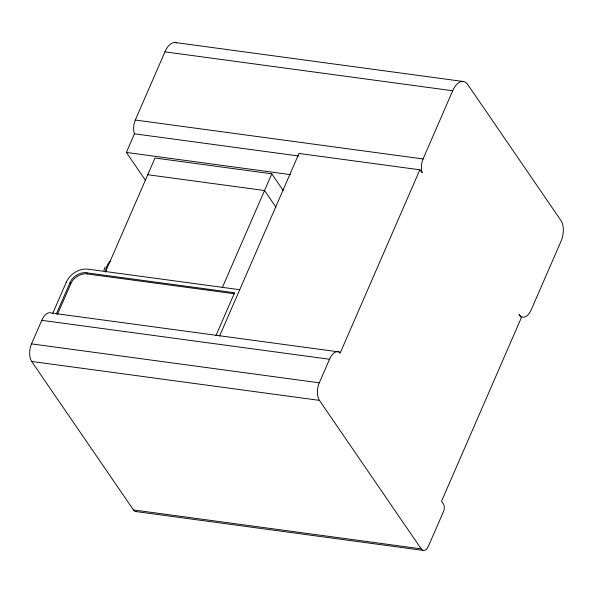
<?xml version="1.0" encoding="UTF-8"?>
<svg xmlns="http://www.w3.org/2000/svg" width="593" height="593" viewBox="0 0 593 593"><rect width="100%" height="100%" fill="white"/><g stroke="black" fill="none" stroke-linecap="round" stroke-linejoin="round"><path stroke-width="0.89" d="M105.524 271.913C105.925 267.888 107.214 263.551 110.491 260.95M103.908 270.645L105.102 267.02M136.449 511.529A9.97 5.04 -82.3 0 1 133.447 509.943L31.659 361.456A12.779 6.464 -82.3 0 1 31.525 343.888L41.769 320.331A16.945 8.576 -82.3 0 1 51.383 313.015L54.089 313.378M145.5 180.368L126.353 152.431L134.455 133.796A11.408 5.774 -82.3 0 1 135.293 120.031L164.943 51.843A20.718 10.481 -82.3 0 1 176.625 42.866M52.673 313.541L66.386 282.016M56.291 314.008L70.767 281.038A13.624 10.259 -34.4 0 1 85.021 272.617L234.576 292.742L215.941 335.608M57.469 314.312L71.553 282.186A13.624 10.259 -34.4 0 1 85.815 273.766L234.45 293.765M105.51 271.89L155.025 158.02L271.794 173.808L283.209 190.472M222.279 287.687L271.794 173.808M219.566 336.098L298.983 153.454L419.859 169.798L422.216 172.711A11.408 5.774 -82.3 0 1 423.061 158.954L452.711 90.759A20.718 10.481 -82.3 0 1 467.914 84.777L561.037 220.626A14.736 7.45 -82.3 0 1 561.186 240.877L531.276 309.672A16.671 8.435 -82.3 0 1 519.038 314.483L521.306 317.796L441.526 501.285L443.497 504.154A5.293 2.676 -82.3 0 1 443.549 511.425L428.524 545.983A9.97 5.04 -82.3 0 1 421.208 548.866L133.447 509.943M421.208 548.866L319.419 400.371A12.779 6.464 -82.3 0 1 319.286 382.811L329.53 359.254A16.945 8.576 -82.3 0 1 339.152 351.931L340.078 353.287L419.859 169.798M175.291 42.54L463.051 81.463M164.943 51.843L452.711 90.759M135.293 120.031L423.061 158.954M134.455 133.796L298.501 155.981M126.353 152.431L290.488 174.631M147.761 174.727L264.522 190.516L275.945 207.179M239.742 289.695L88.127 269.185A17.879 13.461 -34.4 0 0 66.401 282.016M54.993 313.504L339.152 351.931M41.769 320.331L329.53 359.254M31.525 343.888L319.286 382.811M31.659 361.456L319.419 400.371M135.782 511.537L423.55 550.46M86.704 272.743L87.49 273.892M69.959 282.624L70.752 283.773"/></g></svg>
